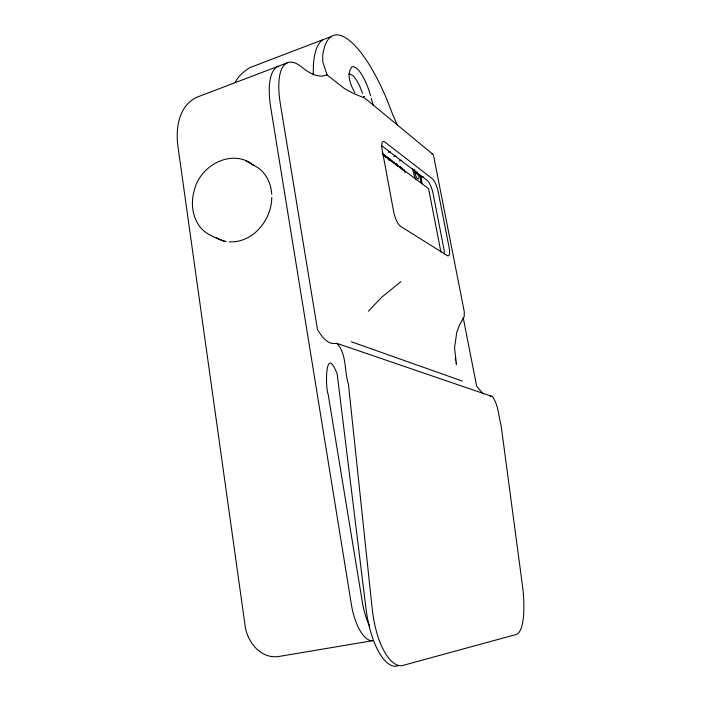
<?xml version="1.0" encoding="UTF-8"?>
<svg xmlns="http://www.w3.org/2000/svg" width="701" height="701" viewBox="0 0 701 701"><rect width="100%" height="100%" fill="white"/><g stroke="black" fill="none" stroke-linecap="round" stroke-linejoin="round"><path stroke-width="1.05" d="M389.125 159.399L389.712 158.619L390.755 160.573L389.747 159.355L389.59 160.24M235.08 82.63C238.2 76.278 243.948 71.116 250.003 67.585L331.336 36.478M400.884 281.627L381.642 297.285L368.419 311.218M287.489 62.748L197.314 97.053C178.571 105.422 175.434 128.555 177.984 146.719L244.903 624.293C246.577 641.213 260.334 659.404 279.033 656.443L373.256 640.583A38.24 15.238 80.3 0 1 351.42 604.674L270.761 107.7A66.709 23.79 70.6 0 1 278.201 66.28M388.205 152.31L390.264 151.618M393.909 156.638L395.951 155.964M399.316 160.95L401.375 160.266M414.536 169.554L415.132 172.621L417.165 171.955M423.194 176.556L421.178 177.213L415.132 172.621M431.597 153.65L433.113 154.518L364.958 98.21L353.295 93.373L344.305 88.457L327.078 74.972L321.663 76.225L316.282 75.445A69.381 32.973 -11.4 0 1 304.558 69.294L301.307 66.726A66.928 23.361 70.6 0 0 280.391 104.169L317.527 329.785C321.829 336.261 327.533 345.365 336.655 343.271L491.366 396.205M348.844 74.218L349.948 74.061L352.603 75.428A21.196 6.519 70.9 0 1 357.142 81.246L358.632 83.971A21.354 6.563 70.9 0 1 362.487 93.461M490.183 396.153L490.779 396.135A3.032 2.892 -72.9 0 1 492.566 396.819C498.481 405.152 498.577 416.341 501.171 425.963L522.508 586.001A46.713 13.564 82.6 0 1 523.822 608.792A46.713 13.573 81.4 0 1 516.12 634.51L403.057 665.389A60.724 22.923 82.9 0 1 378.75 639.04A60.759 22.896 84.1 0 1 372.091 607.925L348.423 384.095C344.165 371.372 346.899 353.208 336.655 343.271M351.262 341.738L462.371 381.09M254.016 165.515C232.714 147.78 200.512 164.954 194.484 189.664C190.672 201.984 191.951 216.294 199.916 226.738C205.901 234.747 215.89 237.604 224.583 241.547M245.814 160.783L250.87 163.727M382.211 153.081L383.316 155.263M383.438 153.992L384.166 156.165M403.837 169.239L405.196 172.595M384.796 155.701L385.839 157.41M401.936 168.485L402.926 170.124M382.457 154.246L428.591 188.639L440.911 252.045M381.94 145.957L427.119 180.341A11.269 3.163 72.9 0 1 433.104 193.651L443.899 248.969A11.365 3.251 73.7 0 1 444.408 253.928M483.226 393.962L476.662 386.146L463.195 317.597M394.409 163.552L394.242 162.702L395.241 163.955L393.892 161.878L394.015 163.578M354.899 92.655C350.728 85.531 345.891 74.008 351.998 66.77L353.392 66.595L356.765 68.391A27.137 8.228 71 0 1 362.522 75.883L364.415 79.371A27.339 8.289 71 0 1 369.304 91.481L370.54 95.704M397.511 125.461L392.525 114.202A99.866 30.984 71.5 0 0 322.732 55.502L322.74 61.811L327.078 74.972M400.324 167.828C402.637 169.458 399.035 163.946 399.999 167.837M403.154 169.8L401.41 167.434L401.761 169.265M387.46 158.619L386.829 156.533L387.837 158.776M373.169 105.036L371.232 98.254M386.233 157.629L385.576 155.815L384.244 154.597L384.595 156.481M433.525 155.508L464.29 311.787L464.22 316.607L459.541 324.984L456.815 332.081L454.537 347.757L456.465 364.476L456.053 362.329M420.653 176.258L422.107 183.767M455.221 358.027L455.632 360.183M398.063 166.593L397.327 164.411L397.669 166.233M396.074 165.068L396.223 164.192L397.213 165.383L396.188 163.464L395.618 164.244M391.561 161.712L391.719 160.827L392.726 162.036L391.5 159.994L391.149 161.326M388.363 159.67L388.249 157.594L388.757 159.994M313.172 74.989A27.865 9.306 69.6 0 0 313.286 72.229A99.577 31.58 71.4 0 1 323.476 39.379M251.238 164.288A40.789 34.086 -64.7 0 1 271.716 194.212M271.786 197.34A40.789 34.086 -64.7 0 1 229.306 241.81M226.283 241.433A40.789 34.086 -64.7 0 1 216.127 237.578M397.669 665.95A60.61 23.124 82.9 0 1 366.001 608.696L337.181 374.045C325.474 343.227 325.036 386.391 328.147 394.304L362.443 602.667A38.38 14.975 80.1 0 0 369.585 625.932M418.699 174.978A5.573 1.586 72.6 0 1 417.235 178.326A5.573 1.586 72.6 0 1 414.457 169.931M416.122 179.754A10.033 2.865 72.6 0 1 412.714 168.678M420.153 175.487A10.033 2.865 72.6 0 1 420.434 182.418M363.696 96.72L364.345 96.598L363.696 96.72M447.308 255.602L400.648 226.405A12.618 3.908 72.9 0 1 393.629 211.544L382.159 149.76A12.522 3.777 72 0 1 384.91 142.075L432.263 178.685A11.286 3.119 72.9 0 1 438.221 192.03L449.096 247.418A11.382 3.207 73.7 0 1 447.308 255.602"/></g></svg>
